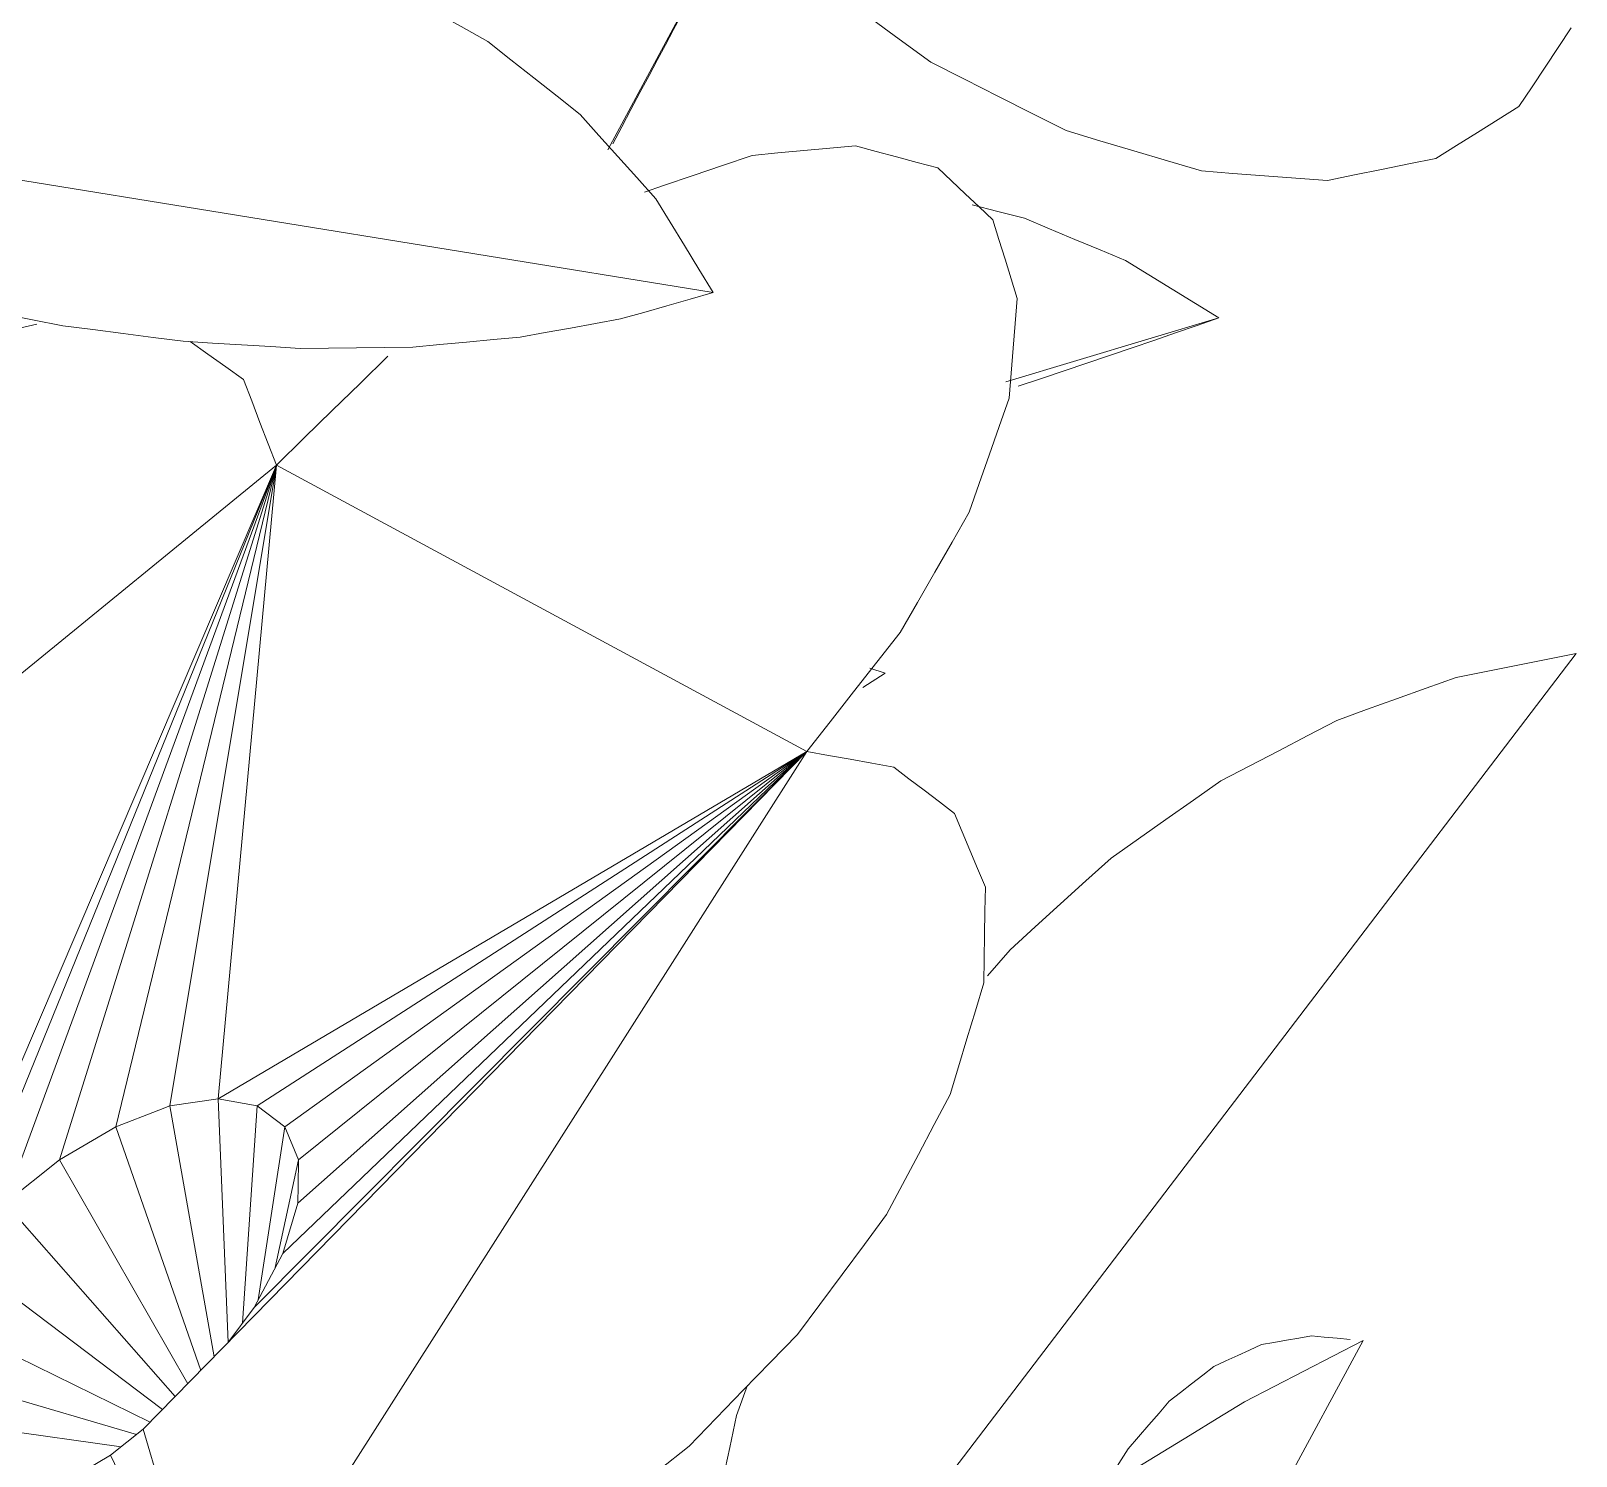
# Model space of a CAD drawing. Header units: metres. Extents: x 10.2 to 20.8, y -0.2 to 6.6.
# Drawn here: x 17.9141 to 17.9745, y 1.1881 to 1.2439 of the extents above; entities that cross this region are included whole.
import ezdxf

# ---------------------------------------------------------------- set-up
doc = ezdxf.new("R2010")
doc.units = ezdxf.units.M
doc.layers.add('Importações nas famílias', color=250, linetype='Continuous', lineweight=5)
doc.layers.add('Vegetação', color=7, linetype='Continuous', lineweight=5)

# ---------------------------------------------------------------- blocks, each defined once
blk = doc.blocks.new('Planta_pergolado_12200 - plantas pergolado_skp_Component_12-V216-Corte 3')
at = {"layer": 'Importações nas famílias'}
for p, q in [((17.960532, 1.232642), (17.952193, 1.230143)), ((17.953594, 1.23027), (17.952676, 1.229969))]:
    blk.add_line(p, q, dxfattribs=at)
at = {"layer": 'Importações nas famílias', "flags": 128}
for points in [[(17.950875, 1.237061), (17.951885, 1.236808), (17.952923, 1.236547)], [(17.952923, 1.236547), (17.953911, 1.236132), (17.954898, 1.235716), (17.955886, 1.235301), (17.956874, 1.234885)], [(17.956874, 1.234885), (17.957789, 1.234325), (17.958703, 1.233764), (17.959618, 1.233203), (17.960532, 1.232642)], [(17.960532, 1.232642), (17.959685, 1.232348), (17.958838, 1.232055), (17.957991, 1.231761), (17.957144, 1.231467)], [(17.957144, 1.231467), (17.956257, 1.231168), (17.955369, 1.230869), (17.954482, 1.23057), (17.953594, 1.23027)]]:
    blk.add_lwpolyline(points, dxfattribs=at)
blk = doc.blocks.new('Planta_pergolado_12200 - plantas pergolado_skp_Component_12-V217-Corte 3')
at = {"layer": 'Importações nas famílias'}
blk.add_line((17.941605, 1.248475), (17.936637, 1.239213), dxfattribs=at)
at = {"layer": 'Importações nas famílias', "flags": 128}
for points in [[(17.937566, 1.24773), (17.938576, 1.247916), (17.939585, 1.248103), (17.940595, 1.248289), (17.941605, 1.248475)], [(17.93375, 1.246397), (17.934704, 1.24673), (17.935658, 1.247063), (17.936612, 1.247397), (17.937566, 1.24773)], [(17.941125, 1.247564), (17.940885, 1.247108), (17.940645, 1.246652)], [(17.930245, 1.244507), (17.931121, 1.244979), (17.931997, 1.245452), (17.932874, 1.245924), (17.93375, 1.246397)], [(17.940645, 1.246652), (17.940364, 1.246121), (17.940082, 1.245589), (17.939801, 1.245057), (17.93952, 1.244525)], [(17.93952, 1.244525), (17.9392, 1.243924), (17.93888, 1.243322), (17.93856, 1.24272), (17.938241, 1.242118)], [(17.938241, 1.242118), (17.937886, 1.241453), (17.937531, 1.240788), (17.937177, 1.240122), (17.936822, 1.239457)]]:
    blk.add_lwpolyline(points, dxfattribs=at)
blk = doc.blocks.new('Planta_pergolado_12200 - plantas pergolado_skp_Component_16-V220-Corte 3')
for name in ['Planta_pergolado_12200 - plantas pergolado_skp_Component_12-V217-Corte 3', 'Planta_pergolado_12200 - plantas pergolado_skp_Component_12-V216-Corte 3']:
    blk.add_blockref(name, (0, 0))
blk = doc.blocks.new('Planta_pergolado_12200 - plantas pergolado_skp_-3067427-Corte 3')
blk.add_blockref('Planta_pergolado_12200 - plantas pergolado_skp_Component_16-V220-Corte 3', (0, 0))
blk = doc.blocks.new('Planta_pergolado_12200 - plantas pergolado_skp_Component_12-V113-Corte 3')
at = {"layer": 'Importações nas famílias'}
blk.add_line((17.966172, 0.582039), (17.95068, 0.553401), dxfattribs=at)
at = {"layer": 'Importações nas famílias', "flags": 128}
for points in [[(17.961532, 0.57964), (17.962692, 0.58024), (17.963852, 0.580839), (17.965012, 0.581439), (17.966172, 0.582039)], [(17.96415, 0.58222), (17.963662, 0.582135), (17.963174, 0.58205), (17.962686, 0.581966), (17.962198, 0.581881)], [(17.965667, 0.582084), (17.965161, 0.582129), (17.964655, 0.582175), (17.96415, 0.58222)], [(17.962198, 0.581881), (17.961733, 0.581667), (17.961268, 0.581453), (17.960804, 0.581239), (17.960339, 0.581025)], [(17.960339, 0.581025), (17.959902, 0.580684), (17.959466, 0.580344), (17.95903, 0.580003), (17.958593, 0.579662)], [(17.958593, 0.579662), (17.95819, 0.579199), (17.957787, 0.578735), (17.957384, 0.578271), (17.95698, 0.577808)], [(17.957273, 0.577032), (17.958337, 0.577684), (17.959402, 0.578336), (17.960467, 0.578988), (17.961532, 0.57964)], [(17.95698, 0.577808), (17.956615, 0.577226), (17.956249, 0.576645), (17.955884, 0.576063)], [(17.953493, 0.574276), (17.954438, 0.574965), (17.955383, 0.575654), (17.956328, 0.576343), (17.957273, 0.577032)], [(17.950283, 0.571436), (17.951086, 0.572146), (17.951888, 0.572856), (17.952691, 0.573566), (17.953493, 0.574276)], [(17.947717, 0.56858), (17.948359, 0.569294), (17.949, 0.570008), (17.949642, 0.570722), (17.950283, 0.571436)], [(17.945856, 0.565773), (17.946322, 0.566475), (17.946787, 0.567176), (17.947252, 0.567878), (17.947717, 0.56858)], [(17.944743, 0.563082), (17.945022, 0.563755), (17.9453, 0.564428), (17.945578, 0.5651), (17.945856, 0.565773)], [(17.944405, 0.56057), (17.944489, 0.561198), (17.944574, 0.561826), (17.944659, 0.562454), (17.944743, 0.563082)], [(17.944849, 0.558297), (17.944738, 0.558865), (17.944627, 0.559434), (17.944516, 0.560002), (17.944405, 0.56057)], [(17.946064, 0.556314), (17.94576, 0.55681), (17.945456, 0.557305), (17.945152, 0.557801), (17.944849, 0.558297)], [(17.948023, 0.55467), (17.947534, 0.555081), (17.947044, 0.555492), (17.946554, 0.555903), (17.946064, 0.556314)], [(17.95068, 0.553401), (17.950016, 0.553718), (17.949351, 0.554035), (17.948687, 0.554352), (17.948023, 0.55467)]]:
    blk.add_lwpolyline(points, dxfattribs=at)
blk = doc.blocks.new('Planta_pergolado_12200 - plantas pergolado_skp_Component_12-V114-Corte 3')
at = {"layer": 'Importações nas famílias'}
for p, q in [((17.974504, 0.608901), (17.940565, 0.564417)), ((17.951484, 0.596304), (17.952363, 0.597322)), ((17.941669, 0.5791), (17.942096, 0.58029))]:
    blk.add_line(p, q, dxfattribs=at)
at = {"layer": 'Importações nas famílias', "flags": 128}
for points in [[(17.96981, 0.607965), (17.970983, 0.608199), (17.972157, 0.608433), (17.97333, 0.608667), (17.974504, 0.608901)], [(17.965141, 0.606293), (17.966308, 0.606711), (17.967475, 0.607129), (17.968642, 0.607547), (17.96981, 0.607965)], [(17.960607, 0.603922), (17.96174, 0.604514), (17.962874, 0.605107), (17.964007, 0.6057), (17.965141, 0.606293)], [(17.956314, 0.600908), (17.957387, 0.601661), (17.95846, 0.602415), (17.959534, 0.603168), (17.960607, 0.603922)], [(17.952363, 0.597322), (17.953351, 0.598219), (17.954339, 0.599115), (17.955326, 0.600012), (17.956314, 0.600908)], [(17.940587, 0.57411), (17.940858, 0.575358), (17.941128, 0.576605), (17.941399, 0.577853), (17.941669, 0.5791)], [(17.940216, 0.569177), (17.940309, 0.570411), (17.940402, 0.571644), (17.940495, 0.572877), (17.940587, 0.57411)], [(17.940565, 0.564417), (17.940478, 0.565607), (17.940391, 0.566797), (17.940304, 0.567987), (17.940216, 0.569177)]]:
    blk.add_lwpolyline(points, dxfattribs=at)
blk = doc.blocks.new('Planta_pergolado_12200 - plantas pergolado_skp_Component_17-V418-Corte 3')
at = {"layer": 'Importações nas famílias'}
for p, q in [((17.911778, 1.217174), (17.923665, 1.226882)), ((17.923665, 1.226882), (17.912054, 1.199734)), ((17.912084, 1.198361), (17.923665, 1.226882)), ((17.913061, 1.198022), (17.923665, 1.226882)), ((17.923665, 1.226882), (17.915188, 1.199713)), ((17.923665, 1.226882), (17.917383, 1.201011)), ((17.919496, 1.201827), (17.923665, 1.226882)), ((17.921384, 1.202105), (17.923665, 1.226882)), ((17.944412, 1.215689), (17.923665, 1.226882)), ((17.944412, 1.215689), (17.918455, 1.189177)), ((17.944412, 1.215689), (17.921351, 1.179467)), ((17.921384, 1.202105), (17.944412, 1.215689)), ((17.944412, 1.215689), (17.922792, 1.193938)), ((17.944412, 1.215689), (17.922917, 1.201827)), ((17.944412, 1.215689), (17.923913, 1.196052)), ((17.944412, 1.215689), (17.923991, 1.201011)), ((17.944412, 1.215689), (17.924507, 1.198022)), ((17.944412, 1.215689), (17.924533, 1.199713)), ((17.944412, 1.215689), (17.944352, 1.215627)), ((17.944412, 1.215689), (17.944352, 1.215627)), ((17.919071, 1.201663), (17.917383, 1.201011)), ((17.919071, 1.201663), (17.919496, 1.201827)), ((17.919496, 1.201827), (17.921384, 1.202105)), ((17.919496, 1.201827), (17.921235, 1.192017)), ((17.921777, 1.192572), (17.921384, 1.202105)), ((17.921384, 1.202105), (17.922917, 1.201827)), ((17.92234, 1.193331), (17.922917, 1.201827)), ((17.922917, 1.201827), (17.923991, 1.201011)), ((17.917383, 1.201011), (17.915188, 1.199713)), ((17.92071, 1.191481), (17.917383, 1.201011)), ((17.922949, 1.194234), (17.923991, 1.201011)), ((17.923991, 1.201011), (17.924533, 1.199713)), ((17.915188, 1.199713), (17.913061, 1.198022)), ((17.920201, 1.190961), (17.915188, 1.199713)), ((17.924533, 1.199713), (17.923622, 1.195504)), ((17.924533, 1.199713), (17.924517, 1.198699)), ((17.924517, 1.198699), (17.924507, 1.198022)), ((17.919705, 1.190454), (17.913061, 1.198022)), ((17.924507, 1.198022), (17.923913, 1.196052)), ((17.923913, 1.196052), (17.922792, 1.193938)), ((17.919216, 1.189954), (17.911899, 1.195483)), ((17.922792, 1.193938), (17.92177, 1.192563)), ((17.91873, 1.189458), (17.911463, 1.193015)), ((17.918201, 1.188975), (17.911104, 1.19105)), ((17.917589, 1.188488), (17.910627, 1.189466)), ((17.918455, 1.189177), (17.91718, 1.188163)), ((17.918455, 1.189177), (17.921351, 1.179467)), ((17.91718, 1.188163), (17.914985, 1.186865)), ((17.91718, 1.188163), (17.921351, 1.179467))]:
    blk.add_line(p, q, dxfattribs=at)
at = {"layer": 'Importações nas famílias', "flags": 128}
for points in [[(17.942271, 1.239001), (17.943283, 1.239093), (17.944296, 1.239186), (17.945308, 1.239279), (17.946321, 1.239372)], [(17.946321, 1.239372), (17.947124, 1.239156), (17.947927, 1.238941), (17.94873, 1.238725), (17.949534, 1.23851)], [(17.938067, 1.237562), (17.938813, 1.237817), (17.939965, 1.238212), (17.941118, 1.238606), (17.942271, 1.239001)], [(17.949534, 1.23851), (17.950073, 1.238001), (17.950612, 1.237492), (17.951151, 1.236983), (17.95169, 1.236475)], [(17.95169, 1.236475), (17.951929, 1.235707), (17.952167, 1.234939), (17.952406, 1.234172), (17.952644, 1.233404)], [(17.952644, 1.233404), (17.952566, 1.23243), (17.952487, 1.231456), (17.952409, 1.230482), (17.95233, 1.229508)], [(17.910559, 1.231558), (17.911804, 1.231837), (17.913048, 1.232117), (17.914293, 1.232397)], [(17.920292, 1.231725), (17.920989, 1.231228), (17.921686, 1.230731), (17.922384, 1.230234)], [(17.923665, 1.226882), (17.924756, 1.227949), (17.925847, 1.229016), (17.926938, 1.230083), (17.928029, 1.231149)], [(17.922384, 1.230234), (17.922704, 1.229396), (17.923024, 1.228558), (17.923345, 1.22772), (17.923665, 1.226882)], [(17.95233, 1.229508), (17.95194, 1.228393), (17.95155, 1.227279), (17.95116, 1.226165), (17.95077, 1.225051)], [(17.95077, 1.225051), (17.950095, 1.223873), (17.94942, 1.222694), (17.948744, 1.221516), (17.948069, 1.220337)], [(17.948069, 1.220337), (17.947155, 1.219175), (17.946241, 1.218013), (17.945327, 1.216851), (17.944412, 1.215689)], [(17.944412, 1.215689), (17.945262, 1.215534), (17.946112, 1.21538), (17.946962, 1.215226), (17.947812, 1.215072)], [(17.947812, 1.215072), (17.948408, 1.214619), (17.949003, 1.214167), (17.949599, 1.213715), (17.950194, 1.213262)], [(17.950194, 1.213262), (17.950495, 1.212543), (17.950796, 1.211823), (17.951096, 1.211104), (17.951397, 1.210384)], [(17.951397, 1.210384), (17.951382, 1.209446), (17.951367, 1.208509), (17.951352, 1.207571), (17.951338, 1.206633)], [(17.951338, 1.206633), (17.951008, 1.205541), (17.950679, 1.204449), (17.95035, 1.203357), (17.950021, 1.202265)], [(17.950021, 1.202265), (17.949399, 1.201093), (17.948778, 1.199921), (17.948157, 1.198749), (17.947536, 1.197578)], [(17.947536, 1.197578), (17.946665, 1.196406), (17.945794, 1.195234), (17.944923, 1.194062), (17.944052, 1.19289)], [(17.944052, 1.19289), (17.942991, 1.191798), (17.941929, 1.190706), (17.940868, 1.189614), (17.939807, 1.188522)], [(17.939807, 1.188522), (17.938628, 1.187584), (17.937448, 1.186647), (17.936269, 1.185709), (17.93509, 1.184771)]]:
    blk.add_lwpolyline(points, dxfattribs=at)
blk = doc.blocks.new('Planta_pergolado_12200 - plantas pergolado_skp_Component_16-V419-Corte 3')
for name, p in [('Planta_pergolado_12200 - plantas pergolado_skp_Component_17-V418-Corte 3', (0, 0)), ('Planta_pergolado_12200 - plantas pergolado_skp_Component_12-V114-Corte 3', (0, 0.610611)), ('Planta_pergolado_12200 - plantas pergolado_skp_Component_12-V113-Corte 3', (0, 0.610611))]:
    blk.add_blockref(name, p)
blk = doc.blocks.new('Planta_pergolado_12200 - plantas pergolado_skp_-V432-Corte 3')
blk.add_blockref('Planta_pergolado_12200 - plantas pergolado_skp_Component_16-V419-Corte 3', (0, 0))
blk = doc.blocks.new('Planta_pergolado_12200 - plantas pergolado_skp_-3067429-Corte 3')
blk.add_blockref('Planta_pergolado_12200 - plantas pergolado_skp_-V432-Corte 3', (0, 0))
blk = doc.blocks.new('Planta_pergolado_12200 - plantas pergolado_skp_Component_12-V98-Corte 3')
at = {"layer": 'Importações nas famílias'}
blk.add_line((17.883918, 0.288884), (17.830774, 0.297509), dxfattribs=at)
at = {"layer": 'Importações nas famílias', "flags": 128}
for points in [[(17.845448, 0.303513), (17.846779, 0.303711), (17.84811, 0.303909), (17.849441, 0.304106), (17.850772, 0.304304)], [(17.850772, 0.304304), (17.852105, 0.30434), (17.853439, 0.304376), (17.854772, 0.304412), (17.856105, 0.304447)], [(17.856105, 0.304447), (17.85741, 0.30432), (17.858715, 0.304193), (17.86002, 0.304066), (17.861325, 0.303939)], [(17.840261, 0.302092), (17.841558, 0.302447), (17.842855, 0.302803), (17.844152, 0.303158), (17.845448, 0.303513)], [(17.861325, 0.303939), (17.862571, 0.303652), (17.863816, 0.303365), (17.865062, 0.303078), (17.866307, 0.302792)], [(17.866307, 0.302792), (17.867465, 0.302351), (17.868622, 0.301911), (17.869779, 0.301471), (17.870936, 0.301031)], [(17.835331, 0.300075), (17.836563, 0.300579), (17.837796, 0.301084), (17.839028, 0.301588), (17.840261, 0.302092)], [(17.870936, 0.301031), (17.871978, 0.300448), (17.873019, 0.299866), (17.874061, 0.299283), (17.875103, 0.2987)], [(17.830774, 0.297509), (17.831913, 0.298151), (17.833052, 0.298792), (17.834191, 0.299434), (17.835331, 0.300075)], [(17.875103, 0.2987), (17.876004, 0.297988), (17.876906, 0.297276), (17.877807, 0.296564), (17.878709, 0.295852)], [(17.835075, 0.295192), (17.834, 0.295771), (17.832924, 0.296351), (17.831849, 0.29693), (17.830774, 0.297509)], [(17.878709, 0.295852), (17.879449, 0.295027), (17.88019, 0.294203), (17.88093, 0.293378), (17.88167, 0.292554)], [(17.839571, 0.293112), (17.838447, 0.293632), (17.837323, 0.294152), (17.836199, 0.294672), (17.835075, 0.295192)], [(17.844212, 0.291293), (17.843052, 0.291747), (17.841891, 0.292202), (17.840731, 0.292657), (17.839571, 0.293112)], [(17.88167, 0.292554), (17.882232, 0.291636), (17.882794, 0.290719), (17.883356, 0.289801), (17.883918, 0.288884)], [(17.848946, 0.289754), (17.847762, 0.290139), (17.846579, 0.290523), (17.845395, 0.290908), (17.844212, 0.291293)], [(17.853721, 0.288514), (17.852527, 0.288824), (17.851333, 0.289134), (17.85014, 0.289444), (17.848946, 0.289754)], [(17.858483, 0.287585), (17.857293, 0.287817), (17.856102, 0.288049), (17.854911, 0.288281), (17.853721, 0.288514)], [(17.883918, 0.288884), (17.883012, 0.288626), (17.882106, 0.288368), (17.881201, 0.28811), (17.880295, 0.287852)], [(17.880295, 0.287852), (17.879313, 0.287674), (17.87833, 0.287496), (17.877348, 0.287318), (17.876365, 0.28714)], [(17.86318, 0.286978), (17.862006, 0.28713), (17.860832, 0.287282), (17.859657, 0.287433), (17.858483, 0.287585)], [(17.876365, 0.28714), (17.875317, 0.287043), (17.874268, 0.286947), (17.87322, 0.286851), (17.872171, 0.286754)], [(17.86776, 0.2867), (17.866615, 0.28677), (17.86547, 0.286839), (17.864325, 0.286909), (17.86318, 0.286978)], [(17.872171, 0.286754), (17.871069, 0.286741), (17.869966, 0.286727), (17.868863, 0.286714), (17.86776, 0.2867)]]:
    blk.add_lwpolyline(points, dxfattribs=at)
blk = doc.blocks.new('Planta_pergolado_12200 - plantas pergolado_skp_Component_16-V511-Corte 3')
blk.add_blockref('Planta_pergolado_12200 - plantas pergolado_skp_Component_12-V98-Corte 3', (0.056836, 0.944751))
blk = doc.blocks.new('Planta_pergolado_12200 - plantas pergolado_skp_-V514-Corte 3')
blk.add_blockref('Planta_pergolado_12200 - plantas pergolado_skp_Component_16-V511-Corte 3', (0, 0))
blk = doc.blocks.new('Planta_pergolado_12200 - plantas pergolado_skp_-3067431-Corte 3')
blk.add_blockref('Planta_pergolado_12200 - plantas pergolado_skp_-V514-Corte 3', (0, 0))
blk = doc.blocks.new('Planta_pergolado_12200 - plantas pergolado_skp_-3067432-Corte 3')
for name in ['Planta_pergolado_12200 - plantas pergolado_skp_-3067431-Corte 3', 'Planta_pergolado_12200 - plantas pergolado_skp_-3067429-Corte 3', 'Planta_pergolado_12200 - plantas pergolado_skp_-3067427-Corte 3']:
    blk.add_blockref(name, (0, 0))
blk = doc.blocks.new('Planta_pergolado_12200 - plantas pergolado_skp_Component_12-V1341-Corte 3')
at = {"layer": 'Importações nas famílias'}
for p, q in [((17.927182, 1.552332), (17.928067, 1.552892)), ((17.928067, 1.552892), (17.927457, 1.553086)), ((17.928067, 1.552892), (17.927458, 1.553087))]:
    blk.add_line(p, q, dxfattribs=at)
blk = doc.blocks.new('Planta_pergolado_12200 - plantas pergolado_skp_Component_16-V1457-Corte 3')
blk.add_blockref('Planta_pergolado_12200 - plantas pergolado_skp_Component_12-V1341-Corte 3', (0.019417, -0.33414))
blk = doc.blocks.new('Planta_pergolado_12200 - plantas pergolado_skp_Component_17-V1521-Corte 3')
at = {"layer": 'Importações nas famílias', "flags": 128}
for points in [[(17.944331, 1.24624), (17.945564, 1.245341), (17.946796, 1.244442), (17.948029, 1.243544), (17.949261, 1.242645)], [(17.972269, 1.240915), (17.972781, 1.241682), (17.973292, 1.24245), (17.973804, 1.243218), (17.974315, 1.243985)], [(17.949261, 1.242645), (17.950584, 1.241975), (17.951907, 1.241306), (17.95323, 1.240636), (17.954553, 1.239967)], [(17.969017, 1.238879), (17.96983, 1.239388), (17.970643, 1.239897), (17.971456, 1.240406), (17.972269, 1.240915)], [(17.954553, 1.239967), (17.955877, 1.239572), (17.9572, 1.239178), (17.958523, 1.238783), (17.959846, 1.238389)], [(17.964779, 1.238018), (17.965839, 1.238233), (17.966898, 1.238449), (17.967957, 1.238664), (17.969017, 1.238879)], [(17.959846, 1.238389), (17.96108, 1.238296), (17.962313, 1.238203), (17.963546, 1.23811), (17.964779, 1.238018)]]:
    blk.add_lwpolyline(points, dxfattribs=at)
blk = doc.blocks.new('Planta_pergolado_12200 - plantas pergolado_skp_Component_16-V1522-Corte 3')
blk.add_blockref('Planta_pergolado_12200 - plantas pergolado_skp_Component_17-V1521-Corte 3', (0, 0))
blk = doc.blocks.new('Planta_pergolado_12200 - plantas pergolado_skp_-V1531-Corte 3')
blk.add_blockref('Planta_pergolado_12200 - plantas pergolado_skp_Component_16-V1522-Corte 3', (0, 0))
blk = doc.blocks.new('Planta_pergolado_12200 - plantas pergolado_skp_-V1532-Corte 3')
for name in ['Planta_pergolado_12200 - plantas pergolado_skp_-V1531-Corte 3', 'Planta_pergolado_12200 - plantas pergolado_skp_Component_16-V1457-Corte 3']:
    blk.add_blockref(name, (0, 0))
blk = doc.blocks.new('Planta_pergolado_12200 - plantas pergolado_skp_-3067454-Corte 3')
blk.add_blockref('Planta_pergolado_12200 - plantas pergolado_skp_-V1532-Corte 3', (0, 0))
blk = doc.blocks.new('Planta_pergolado_12200 - Planta_pergolado_12200-3075656-Corte 3')
for name in ['Planta_pergolado_12200 - plantas pergolado_skp_-3067454-Corte 3', 'Planta_pergolado_12200 - plantas pergolado_skp_-3067432-Corte 3']:
    blk.add_blockref(name, (0, 0))

msp = doc.modelspace()

# ---------------------------------------------------------------- block references
at = {"layer": 'Vegetação', "color": 250}
msp.add_blockref('Planta_pergolado_12200 - Planta_pergolado_12200-3075656-Corte 3', (0, 0), dxfattribs=at)

doc.saveas('drawing.dxf')
